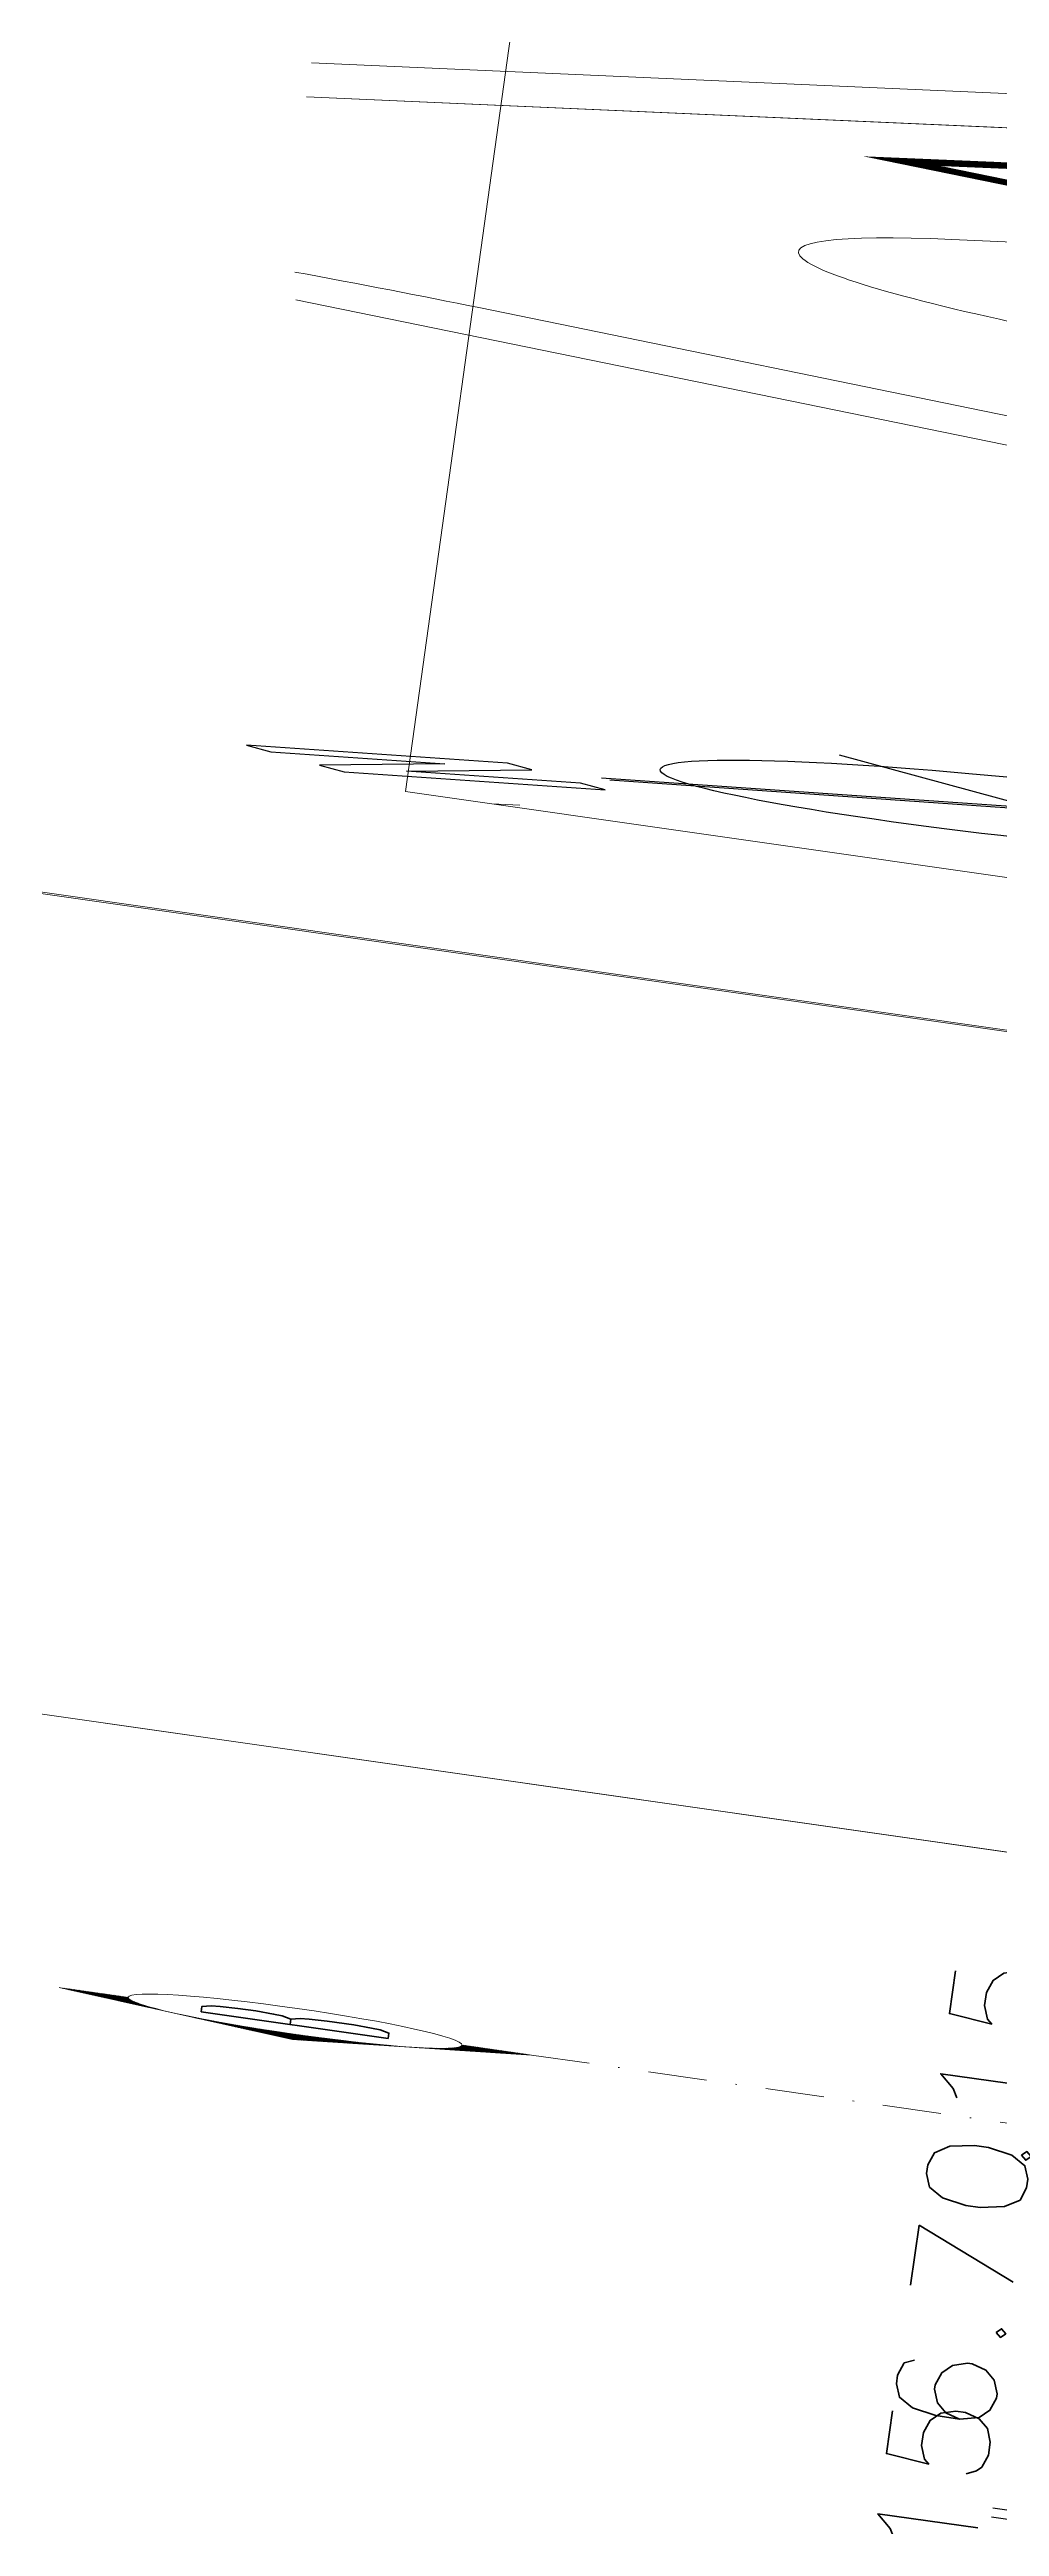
# Model space of a CAD drawing. Header units: millimetres. Extents: x -361192058 to 101130107379, y -14071650034 to 19218552450.
# Drawn here: x -135807.4 to -135740.5, y 41685.2 to 41859.8 of the extents above; entities that cross this region are included whole.
import ezdxf
from ezdxf.enums import TextEntityAlignment as Align

# ---------------------------------------------------------------- set-up
doc = ezdxf.new("R2010")
doc.units = ezdxf.units.MM
doc.header["$LTSCALE"] = 0.5
doc.linetypes.add('CONTINUO', pattern=[0])
doc.linetypes.add('DASHDOT', pattern=[1, 0.5, -0.25, 0, -0.25])
for name, color, linetype in [('02', 2, 'Continuous'), ('Calçada', 1, 'Continuous'), ('DIVERSOS', 4, 'Continuous'), ('GR_PENA_FINA', 7, 'Continuous'), ('LINHAS PROJEÇÃO', 1, 'DASHDOT'), ('Lotes', 2, 'Continuous'), ('Nomes de Ruas', 3, 'Continuous'), ('PAGPISO', 8, 'Continuous'), ('Símbolos_Gráficos', 1, 'Continuous'), ('Área Verde Geral', 98, 'Continuous')]:
    doc.layers.add(name, color=color, linetype=linetype)
doc.styles.add('ARIAL', font='arial.ttf', dxfattribs={"height": 0.25})
doc.styles.add('r140', font='romans.shx')
doc.styles.get("Standard").update_dxf_attribs({"font": 'txt.shx', "height": 0.12})
doc.dimstyles.new('ESCALA50', dxfattribs={"dimtxt": 0.1, "dimasz": 0.06, "dimexe": 0.18, "dimexo": 0.06, "dimgap": 0.1, "dimtad": 1, "dimzin": 4, "dimdsep": 46, "dimtxsty": 'Standard', "dimblk1": 'BOLA', "dimblk2": 'BOLA', "dimsah": 1, "dimcen": -0.06, "dimse1": 1, "dimse2": 1, "dimclrd": 7, "dimclrt": 3, "dimadec": 0, "dimazin": 0, "dimtfac": 1, "dimtix": 1, "dimtmove": 0, "dimatfit": 3, "dimldrblk": 'BOLA', "dimfxl": 0, "dimtolj": 1, "dimtzin": 4, "dimarcsym": 0})

# ---------------------------------------------------------------- blocks, each defined once
blk = doc.blocks.new('NORTE-flat-1-flat-1')
at = {"color": 6}
for p, q in [((-9.313225746154785e-10, -1.862645149230957e-09), (-10.70947875780985, 22.31141168251634)), ((0.892456466332078, 0.4283791501075029), (-9.817022290546447, 22.73979083262384))]:
    blk.add_line(p, q, dxfattribs=at)
at = {"color": 3}
for p, q in [((-22.31141168344766, -10.70947875827551), (22.31141168205068, 10.70947875641286)), ((-9.313225746154785e-10, -1.862645149230957e-09), (10.7094787559472, -22.31141168437898))]:
    blk.add_line(p, q, dxfattribs=at)
at = {"color": 6}
blk.add_lwpolyline([(-23.84178454522043, 35.94439958967268), (-17.3892981200479, 22.50172097980976), (-14.71192871872336, 23.78685843013227), (-19.01358633395284, 32.74864417128265), (-9.35718991421163, 26.35713333263993), (-6.679820512421429, 27.64227078296244), (-13.13230693712831, 41.08494939468801), (-15.80967633891851, 39.79981194250286), (-11.50801872182637, 30.83802620135248), (-21.16441514343023, 37.22953704185784)], close=True, dxfattribs=at)
at = {"color": 3}
blk.add_circle((-9.313225746154785e-10, -1.862645149230957e-09), 19.79886100215877, dxfattribs=at)
blk = doc.blocks.new('Norte1-flat-1-flat-1')
at = {"layer": 'Área Verde Geral'}
blk.add_blockref('NORTE-flat-1-flat-1', (0, 0), dxfattribs=at)
blk = doc.blocks.new('BOLA')
for p, q in [((0, -1.43528948173695), (0, 1.435289481736959)), ((-1.435289481736952, 0), (1.435289481736952, 0))]:
    blk.add_line(p, q)
blk.add_circle((0, 3.552713678800501e-15), 0.452092417603822)
blk = doc.blocks.new('*D1450')
at = {"layer": 'Defpoints', "color": 0, "transparency": 16777216}
for p in [(4179.108811581013, 2441.445005695392), (4179.108811581013, 2440.993246601078), (4179.258811581013, 2440.993246601078)]:
    blk.add_point(p, dxfattribs=at)
at = {"layer": 'DIVERSOS', "color": 7, "lineweight": -2, "transparency": 16777216}
for p, q in [((4179.048811581012, 2441.445005695392), (4178.988811581013, 2441.445005695392)), ((4179.258811581013, 2441.445005695392), (4179.108811581013, 2441.445005695392)), ((4179.318811581014, 2441.445005695392), (4179.378811581013, 2441.445005695392))]:
    blk.add_line(p, q, dxfattribs=at)
at = {"layer": 'DIVERSOS', "color": 7, "lineweight": -2, "transparency": 16777216, "xscale": 0.06, "yscale": 0.06, "zscale": 0.06}
blk.add_blockref('BOLA', (4179.108811581013, 2441.445005695392), dxfattribs=at)
at = {"layer": 'DIVERSOS', "color": 7, "lineweight": -2, "transparency": 16777216, "xscale": 0.06, "yscale": 0.06, "zscale": 0.06, "rotation": 180}
blk.add_blockref('BOLA', (4179.258811581013, 2441.445005695392), dxfattribs=at)
at = {"layer": 'DIVERSOS', "color": 3, "lineweight": 18, "transparency": 16777216, "insert": (4179.183811581013, 2441.605005695392), "char_height": 0.12, "attachment_point": 5}
blk.add_mtext('\\A1;.15', dxfattribs=at)
blk = doc.blocks.new('*D1451')
at = {"layer": 'Defpoints', "color": 0, "transparency": 16777216}
for p in [(4179.258811581013, 2441.44500569539), (4179.258811581013, 2440.993246601078), (4185.958811581013, 2440.993246601078)]:
    blk.add_point(p, dxfattribs=at)
at = {"layer": 'DIVERSOS', "color": 7, "lineweight": -2, "transparency": 16777216}
blk.add_line((4185.898811581013, 2441.44500569539), (4179.318811581014, 2441.44500569539), dxfattribs=at)
at = {"layer": 'DIVERSOS', "color": 7, "lineweight": -2, "transparency": 16777216, "xscale": 0.06, "yscale": 0.06, "zscale": 0.06, "rotation": 180}
blk.add_blockref('BOLA', (4179.258811581013, 2441.44500569539), dxfattribs=at)
at = {"layer": 'DIVERSOS', "color": 7, "lineweight": -2, "transparency": 16777216, "xscale": 0.06, "yscale": 0.06, "zscale": 0.06}
blk.add_blockref('BOLA', (4185.958811581013, 2441.44500569539), dxfattribs=at)
at = {"layer": 'DIVERSOS', "color": 3, "lineweight": 18, "transparency": 16777216, "insert": (4182.608811581013, 2441.60500569539), "char_height": 0.12, "attachment_point": 5}
blk.add_mtext('\\A1;6.70', dxfattribs=at)
blk = doc.blocks.new('*D1452')
at = {"layer": 'Defpoints', "color": 0, "transparency": 16777216}
for p in [(4186.108811581013, 2441.445005695392), (4185.958811581013, 2440.993246601078), (4186.108811581013, 2440.993246601078)]:
    blk.add_point(p, dxfattribs=at)
at = {"layer": 'DIVERSOS', "color": 7, "lineweight": -2, "transparency": 16777216}
for p, q in [((4185.898811581013, 2441.445005695392), (4185.838811581013, 2441.445005695392)), ((4185.958811581013, 2441.445005695392), (4186.108811581013, 2441.445005695392)), ((4186.168811581013, 2441.445005695392), (4186.228811581012, 2441.445005695392))]:
    blk.add_line(p, q, dxfattribs=at)
at = {"layer": 'DIVERSOS', "color": 7, "lineweight": -2, "transparency": 16777216, "xscale": 0.06, "yscale": 0.06, "zscale": 0.06}
blk.add_blockref('BOLA', (4185.958811581013, 2441.445005695392), dxfattribs=at)
at = {"layer": 'DIVERSOS', "color": 7, "lineweight": -2, "transparency": 16777216, "xscale": 0.06, "yscale": 0.06, "zscale": 0.06, "rotation": 180}
blk.add_blockref('BOLA', (4186.108811581013, 2441.445005695392), dxfattribs=at)
at = {"layer": 'DIVERSOS', "color": 3, "lineweight": 18, "transparency": 16777216, "insert": (4186.033811581013, 2441.605005695392), "char_height": 0.12, "attachment_point": 5}
blk.add_mtext('\\A1;.15', dxfattribs=at)
blk = doc.blocks.new('APROVADO QUADRA 21.2 MBVII')
at = {"layer": 'PAGPISO', "lineweight": 18}
h = blk.add_hatch(dxfattribs=at)
h.set_pattern_fill('ANSI31', color=256, scale=0.0032, angle=450, style=0)
h.set_pattern_definition([(225, (4184.875829928016, 2442.714874723578), (-0.007184204896855326, 0.00718420489685532), [])])
h.paths.add_polyline_path([(4185.017320754514, 2442.290402244083), (4184.875829928016, 2442.431893070581), (4185.017320754514, 2442.573383897079, 0.4142135623721906)])
h.paths.add_polyline_path([(4185.158811581012, 2442.148911417584), (4185.017320754514, 2442.290402244083, 0.1989123673800868), (4185.158811581012, 2442.231794824796)])
h.paths.add_polyline_path([(4185.158811581012, 2442.631991316366, 0.1989123673798978), (4185.017320754514, 2442.573383897079), (4185.158811581012, 2442.714874723578)])
at = {"layer": '02', "lineweight": 18}
for points in [[(4189.28996978511, 2443.440349021864), (4175.451391009818, 2443.440349021864), (4175.451391009818, 2409.623484621053), (4189.28996978511, 2409.623484621053)], [(4189.28996978511, 2443.412158121467), (4201.807494874316, 2443.412158121467), (4201.807494874316, 2434.2397788341), (4189.28996978511, 2434.2397788341)], [(4221.915838619804, 2443.412158121467), (4201.831699329632, 2443.412158121467), (4201.831699329632, 2423.540862290999), (4221.915838619804, 2423.540862290999)]]:
    blk.add_lwpolyline(points, close=True, dxfattribs=at)
at = {"layer": 'Calçada', "lineweight": 18}
for p, q in [((4204.159972043364, 2432.817357256721, -12.96344213336095), (4211.702717639145, 2442.50420018395, -12.96344213336095)), ((4204.159972043364, 2432.817357256279, -12.96344213336095), (4211.702717639276, 2442.50420018395, -12.96344213336095))]:
    blk.add_line(p, q, dxfattribs=at)
at = {"layer": 'Calçada', "lineweight": 18, "elevation": -12.96344213336095}
for points in [[(4204.159972043364, 2432.817357256721), (4211.702717639145, 2442.50420018395, 0.04680619782961809), (4211.843983910523, 2442.726065807735, 0.002658577297471982)], [(4204.159972043364, 2432.817357256279), (4211.702717639276, 2442.50420018395, 0.04680619783102501), (4211.843983910653, 2442.726065807735, 0.002658577296096411)], [(4214.541810879165, 2442.741788641542), (4219.758743838202, 2438.655756784188, 0.09763386383867281), (4220.050270631389, 2438.508791231795, 0.09763386383867281)], [(4211.383030693653, 2426.534541890846), (4219.249371366038, 2436.627931766282, 0.4142135623729706), (4219.101984426777, 2437.81230724976), (4213.774934737259, 2441.960261426367, 0.414213562373235), (4212.590559253978, 2441.81287448763), (4204.159972043364, 2430.985812503905)], [(4211.383030693653, 2426.534541890846), (4219.249371366038, 2436.627931766282, 0.4142135623729706), (4219.101984426777, 2437.81230724976), (4213.774934737259, 2441.960261426367, 0.414213562373235), (4212.590559254108, 2441.81287448763), (4204.159972043364, 2430.985812503464)]]:
    blk.add_lwpolyline(points, format="xyb", dxfattribs=at)
blk.add_lwpolyline([(4214.541810879159, 2442.741788641542), (4219.592273535457, 2438.785380352117)], dxfattribs=at)
at = {"layer": 'GR_PENA_FINA', "lineweight": 18}
blk.add_lwpolyline([(4204.159972043364, 2442.509066374615), (4220.050631999135, 2442.513790829996), (4220.049169873847, 2426.30921458856), (4204.159972043364, 2426.280099358136)], close=True, dxfattribs=at)
at = {"layer": 'LINHAS PROJEÇÃO', "lineweight": 18}
blk.add_line((4185.158811581012, 2442.148911417585), (4185.158811581012, 2440.085849858679), dxfattribs=at)
at = {"layer": 'Lotes', "lineweight": 18}
blk.add_line((4220.042876598333, 2438.850761646347, -12.96344213336095), (4215.070656430583, 2442.741788641542, -12.96344213336095), dxfattribs=at)
at = {"layer": 'Lotes', "linetype": 'CONTINUO', "lineweight": 18}
for p, q in [((4209.135250766037, 2439.779264114652, -12.96344213336095), (4211.425267134769, 2442.720239463395, -12.96344213336095)), ((4211.425267134572, 2442.720239463918, -12.96344213336095), (4211.425267134572, 2442.720239463918, -12.96344213336095)), ((4204.159972043364, 2442.405428826959, -12.96344213336095), (4204.202112909033, 2442.372615470618, -12.96344213336095))]:
    blk.add_line(p, q, dxfattribs=at)
at = {"layer": 'Símbolos_Gráficos', "color": 3, "lineweight": 18}
for p, q in [((4185.158811581012, 2442.714874723578), (4184.875829928016, 2442.431893070581)), ((4184.875829928016, 2442.431893070581), (4185.158811581012, 2442.148911417585)), ((4185.158811581012, 2442.231794824796), (4185.158811581012, 2442.148911417585))]:
    blk.add_line(p, q, dxfattribs=at)
blk.add_circle((4185.158811581012, 2442.431893070581), 0.2000982457854323, dxfattribs=at)
at = {"layer": 'Área Verde Geral', "lineweight": 18, "xscale": 0.02306838528271171, "yscale": 0.02306838528271171, "zscale": 0.02306838528271171, "rotation": 0.1566954067838298}
blk.add_blockref('Norte1-flat-1-flat-1', (4205.261057370383, 2441.757311030687, -27.63542409224376), dxfattribs=at)
at = {"color": 0, "lineweight": 13, "flags": 8}
for p in [(4700.724657799739, 2280.112525715252), (4699.57378630139, 2277.896413499706), (4702.354563138892, 2276.195041239209), (4703.672243349308, 2274.084986290777), (4699.84447394329, 2272.219426909525), (4703.048818763617, 2270.137026470893), (4703.087746051807, 2267.980265113006), (4700.652340375649, 2261.521648881858), (4700.700742594171, 2257.15925950577)]:
    blk.add_attdef('NIVEL', p, '', height=0.07500000000000001, dxfattribs=at)
for rotation, width, p in [(90, 0.7999999999988884, (4700.820527907887, 2275.752076380495)), (270, 0.5999999999989389, (4703.843667029373, 2274.902076380496)), (90, 0.7999999999988884, (4701.5574890138, 2268.502076380494)), (180, 0.5999999999989389, (4651.181659436375, 2236.193129894172))]:
    blk.add_attdef('$PORTA', text='', height=0.09000000000014552, rotation=rotation, dxfattribs=dict(at, width=width)).set_placement(p, align=Align.MIDDLE)
for p in [(4654.175996555586, 2240.463010622155), (4648.499009965404, 2240.192322980255), (4637.801231937738, 2239.384456547896), (4633.43884256165, 2239.336054329374), (4656.392108771131, 2239.312139123806), (4652.474624295089, 2237.682233784653), (4646.416609526773, 2236.987978159928), (4644.259848168886, 2236.949050871738), (4650.364569346656, 2236.364553574237)]:
    blk.add_attdef('NIVEL', p, '', height=0.07500000000000001, rotation=270, dxfattribs=at)
at = {"color": 0, "lineweight": 13, "width": 0.7999999999988884, "flags": 8}
for p in [(4652.031659436374, 2239.216269015658), (4644.781659436374, 2238.479307909745)]:
    blk.add_attdef('$PORTA', text='', height=0.09000000000014552, dxfattribs=at).set_placement(p, align=Align.MIDDLE)
at = {"layer": 'LINHAS PROJEÇÃO', "lineweight": 18, "style": 'r140'}
blk.add_text('B', height=0.224, dxfattribs=at).set_placement((4185.158811581012, 2442.431893070581), align=Align.MIDDLE)
at = {"layer": 'Nomes de Ruas', "lineweight": 18, "extrusion": (-0.05499768570177415, 0.06695013732131934, 0.9962393957679577), "style": 'ARIAL'}
blk.add_text('RUA 29  .', height=0.562626419420372, rotation=102.9674616402203, dxfattribs=at).set_placement((-4807.162293562918, 786.3070694945687, -81.39780855736535), align=Align.MIDDLE_CENTER)
at = {"layer": 'DIVERSOS', "lineweight": 18}
for base, p1, p2, picture, middle in [((4179.108811581013, 2441.445005695392), (4179.258811581013, 2440.993246601078), (4179.108811581013, 2440.993246601078), '*D1450', (4179.183811581013, 2441.605005695392)), ((4179.258811581013, 2441.44500569539), (4185.958811581013, 2440.993246601078), (4179.258811581013, 2440.993246601078), '*D1451', (4182.608811581013, 2441.60500569539)), ((4186.108811581013, 2441.445005695392), (4185.958811581013, 2440.993246601078), (4186.108811581013, 2440.993246601078), '*D1452', (4186.033811581013, 2441.605005695392))]:
    dim = blk.add_linear_dim(base=base, p1=p1, p2=p2, dimstyle='ESCALA50', dxfattribs=at)
    dim.commit()
    dim.dimension.update_dxf_attribs({"geometry": picture, "text_midpoint": middle})

msp = doc.modelspace()

# ---------------------------------------------------------------- block references
at = {"layer": '02', "color": 0, "lineweight": 30, "xscale": -4.574818403918471, "yscale": -59.40450511825884, "zscale": 4.574818403918471, "rotation": 261.8606972171988}
msp.add_blockref('APROVADO QUADRA 21.2 MBVII', (5129.041144779691, 2225.201435725194), dxfattribs=at)

doc.saveas('drawing.dxf')
